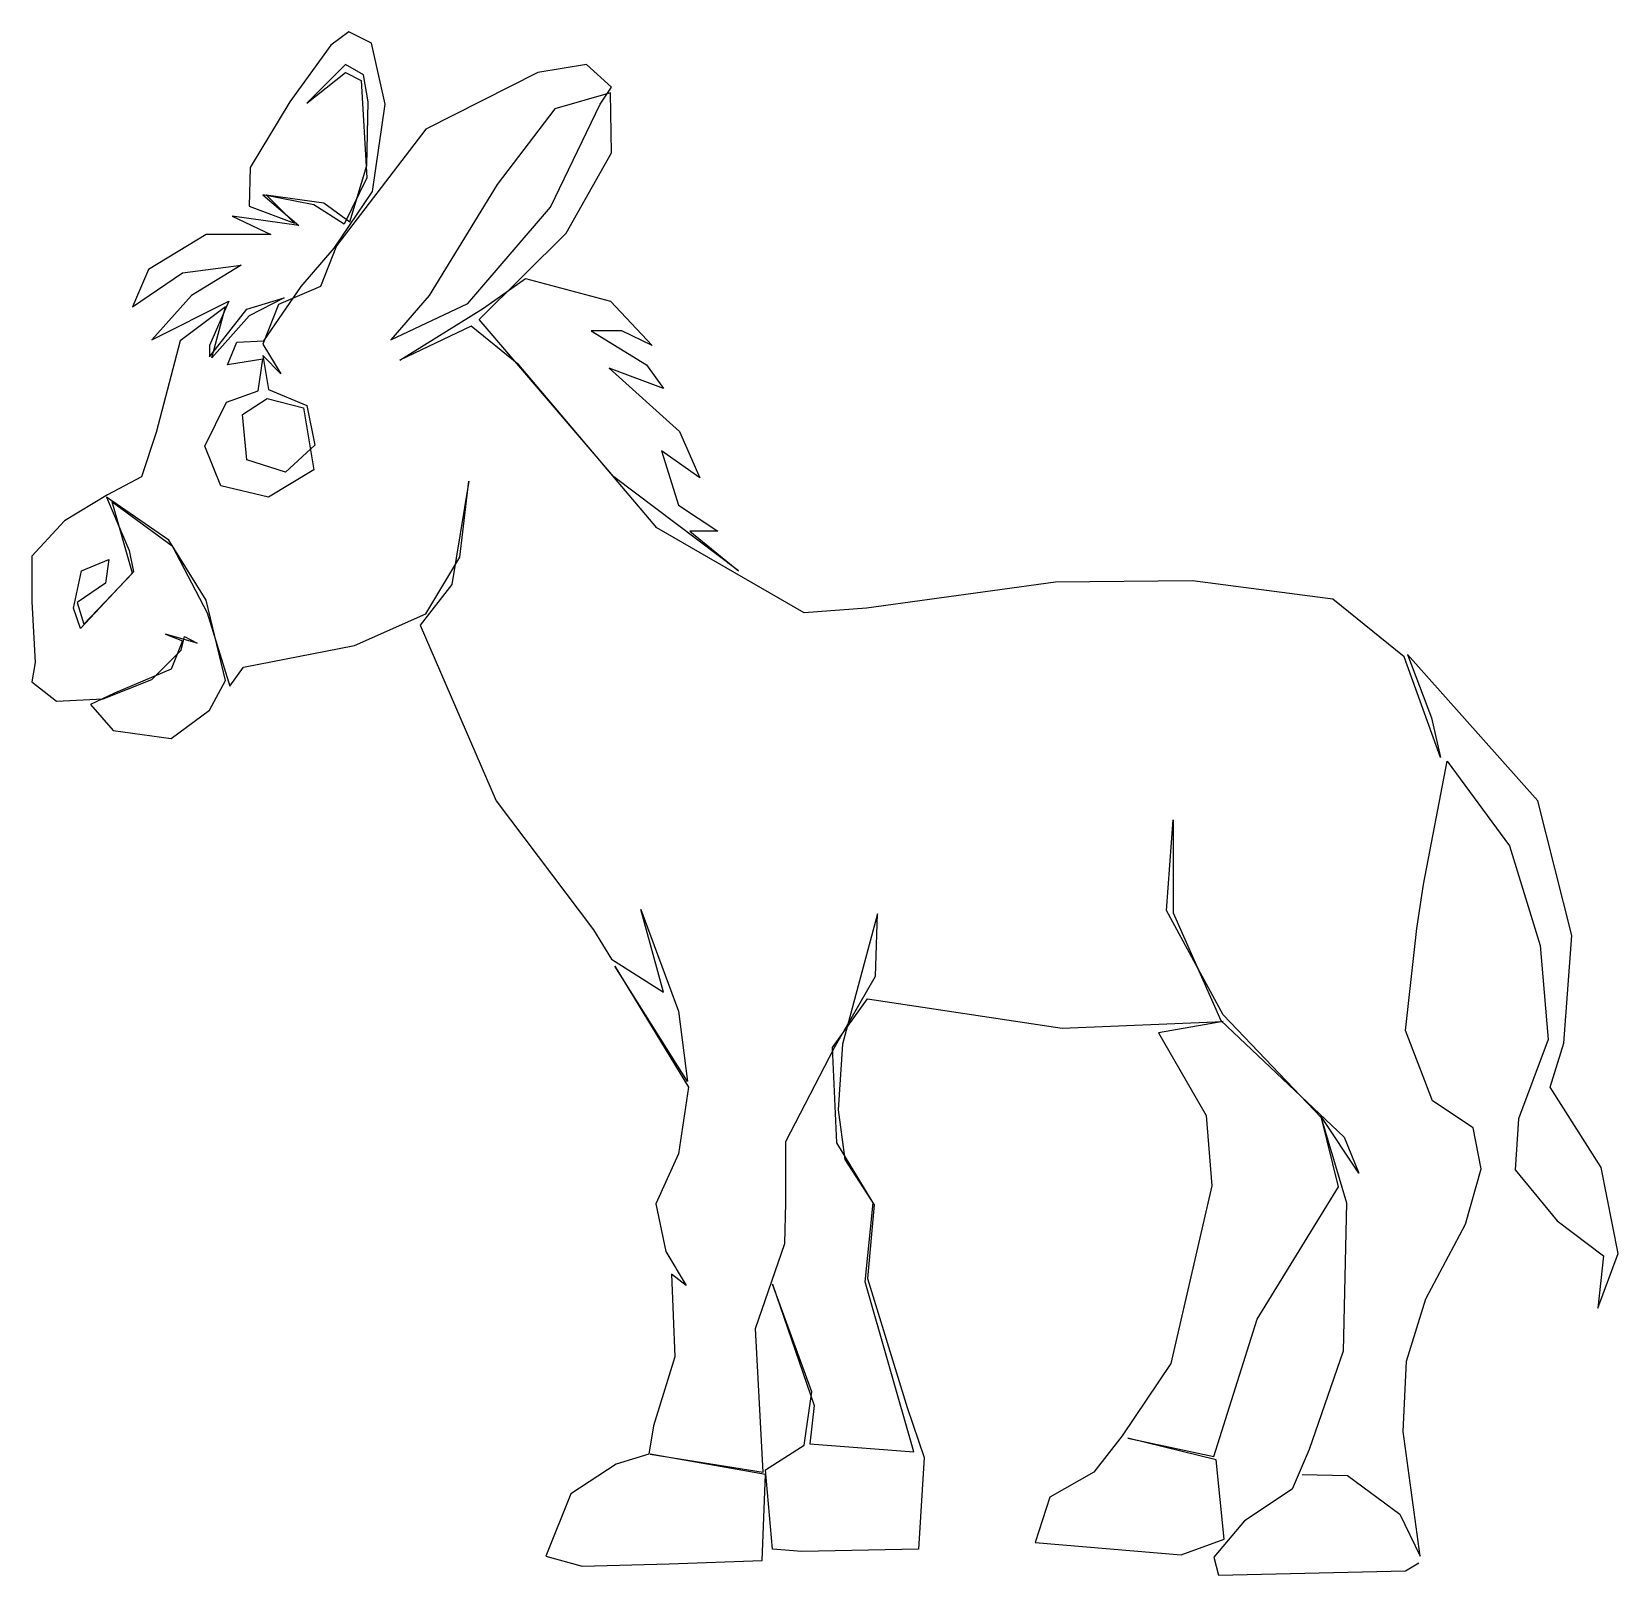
# Model space of a CAD drawing. Extents: x 0.1 to 99.9, y 0.1 to 97.1.
import ezdxf

# ---------------------------------------------------------------- set-up
doc = ezdxf.new("R2010")
doc.units = 0
doc.layers.get('0').update_dxf_attribs({"linetype": 'CONTINUOUS'})

msp = doc.modelspace()

# ---------------------------------------------------------------- linework, layer by layer
at = {"color": 7}
msp.add_lwpolyline([(80.004618, 6.469338), (82.851688, 6.398138), (86.125828, 3.978216), (87.407008, 1.344787), (86.339358, 9.173916), (86.552888, 13.586698), (87.762898, 17.501266), (90.254078, 22.198748), (91.250558, 25.686268), (90.752318, 28.248528), (88.189948, 29.956707), (86.481708, 34.369488), (87.193478, 40.775138), (87.620538, 43.550927), (89.115258, 51.308877), (93.029978, 45.970838), (94.951758, 39.707528), (95.449998, 33.800086), (93.599388, 28.817916), (93.385868, 25.615098), (96.019408, 22.412266), (98.937658, 20.205877), (98.581768, 16.931878), (99.862958, 20.348217), (98.795308, 25.757438), (95.592338, 30.810787), (96.446468, 33.586568), (96.944708, 40.348098), (94.809398, 48.817796), (86.624058, 57.999237), (88.118778, 54.013487), (88.688188, 51.522396), (86.410528, 57.856886), (81.926398, 61.486757), (73.100458, 62.625537), (64.488058, 62.554337), (52.601538, 60.917339), (48.686809, 60.63264), (39.433819, 65.970688), (30.750239, 76.219733), (27.760819, 78.639643), (23.276679, 76.504423), (28.543759, 79.778433), (31.177309, 81.628953), (36.515569, 80.205473), (39.149109, 77.429683), (37.227339, 78.354943), (35.305559, 78.354943), (38.793229, 76.219733), (39.860879, 74.725083), (36.444389, 76.006213), (40.857359, 72.020473), (42.138539, 69.102343), (39.718519, 70.810513), (40.786179, 67.394159), (43.277359, 65.757169), (41.497949, 65.757169), (44.558549, 63.26608), (36.729099, 69.173513), (28.259059, 79.066683), (33.739669, 84.475903), (36.586739, 89.529253), (36.515539, 93.301473), (33.027879, 92.305043), (29.397859, 87.536393), (25.127249, 80.561343), (22.707239, 77.785553), (27.547259, 80.063123), (32.743169, 86.112903), (35.874949, 92.589733), (36.586719, 93.657353), (35.020829, 95.080823), (31.960229, 94.582603), (24.913719, 91.023903), (19.290749, 83.692993), (18.294269, 81.130733), (15.660729, 79.991953), (14.664259, 77.500863), (15.803079, 75.650343), (14.664259, 76.789123), (15.020139, 74.653903), (17.440149, 73.657473), (17.938389, 71.166393), (16.087789, 69.458213), (13.667779, 70.241133), (13.383069, 73.088083), (14.948959, 74.084513), (17.226619, 73.515123), (17.867209, 69.600563), (15.020139, 67.892378), (12.030709, 68.604113), (11.034239, 71.095213), (12.386599, 73.870993), (14.379549, 74.582733), (14.664259, 76.575603), (12.457769, 76.219733), (13.027189, 77.643203), (14.735429, 77.714403), (17.084269, 81.130763), (19.148399, 83.550673), (21.568409, 87.109373), (22.351349, 92.589763), (21.497229, 96.433153), (20.073689, 97.144893), (18.934869, 96.290803), (16.372499, 92.732113), (13.881309, 88.604023), (13.810109, 86.184103), (16.657179, 85.116493), (14.877759, 86.895853), (18.507779, 86.397633), (20.144849, 85.187673), (21.212499, 88.746373), (21.283699, 92.732113), (20.998989, 94.440283), (19.860159, 95.080853), (17.440149, 92.660933), (19.860159, 94.582633), (20.856639, 94.084413), (21.212529, 87.963463), (19.788989, 85.045323), (17.867209, 86.255283), (14.664259, 86.895853), (16.941909, 84.974153), (12.742479, 85.543543), (15.162489, 84.404753), (11.105409, 84.404753), (7.475389, 82.198373), (6.478919, 79.849623), (9.610699, 81.984853), (13.311899, 82.483063), (10.180119, 80.561363), (7.688929, 77.785583), (12.528949, 80.205493), (11.318939, 77.429713), (11.318939, 76.717973), (13.667779, 79.707283), (16.016619, 80.419023), (13.810129, 79.280233), (11.461299, 76.646803), (12.315419, 79.849623), (9.468349, 77.714403), (7.973629, 71.949323), (7.048329, 69.173533), (4.913029, 68.034749), (2.208309, 66.397748), (0.144179, 64.191358), (0.144179, 61.344399), (0.357709, 57.501009), (0.144179, 56.291048), (1.710069, 55.081087), (4.628319, 55.223438), (7.688929, 56.433399), (9.539519, 58.283929), (9.753049, 59.13801), (10.535999, 58.71097), (8.543049, 59.280358), (9.610699, 58.853318), (8.898929, 57.073969), (5.340089, 55.579308), (3.845369, 54.867569), (5.268909, 53.230568), (8.898929, 52.732349), (11.318939, 54.511699), (12.315419, 56.362229), (11.105409, 61.41557), (8.756579, 65.187798), (4.841849, 67.892398), (6.265389, 64.547228), (6.550089, 63.194919), (3.204779, 59.636228), (2.777719, 60.917359), (3.275959, 63.2661), (4.984199, 63.977839), (4.770669, 62.48319), (2.991249, 61.273229), (3.418309, 59.92092), (6.478919, 63.123749), (5.197739, 67.607709), (8.970109, 64.831928), (11.176589, 60.632659), (12.600129, 56.006359), (13.454249, 57.216309), (20.429579, 58.568618), (24.913719, 60.561489), (27.049029, 64.120188), (27.618439, 68.888843), (26.550789, 62.412009), (24.557839, 59.849749), (29.326679, 48.817789), (35.447889, 40.703958), (36.586719, 38.853438), (39.860849, 36.789389), (38.437319, 41.985089), (40.786149, 35.579439), (41.355569, 31.16665), (36.800249, 38.426398), (41.426749, 30.81078), (40.786149, 26.61153), (39.362619, 23.479869), (40.003209, 20.490569), (41.284389, 18.35535), (40.359089, 19.06709), (40.572619, 13.87139), (39.220269, 9.529779), (38.935559, 7.750429), (36.871429, 7.109868), (34.024359, 5.259338), (32.458469, 1.34478), (34.736119, 0.70421), (40.216739, 0.846559), (46.053239, 1.06008), (46.266769, 6.469298), (39.006729, 7.750429), (46.124419, 6.611649), (45.626179, 15.65074), (47.476779, 20.98878), (47.547979, 23.551039), (47.547979, 27.39444), (50.608578, 33.301869), (53.170958, 37.785829), (53.313288, 41.700389), (51.106818, 33.515398), (50.822108, 29.3873), (51.249178, 26.25565), (53.099768, 23.408688), (52.672708, 18.78239), (55.163908, 10.668559), (56.231548, 7.536908), (55.875658, 1.77182), (48.544449, 1.629469), (46.693859, 1.77182), (46.266799, 6.753998), (48.686809, 8.319829), (49.185048, 11.664998), (46.693859, 18.42652), (49.327398, 10.81091), (49.042688, 8.390999), (55.590958, 7.892778), (52.530348, 18.568869), (53.028588, 23.551039), (50.750938, 27.323259), (50.466228, 33.301869), (52.672708, 36.362349), (64.915118, 34.51183), (75.022228, 34.93887), (70.965158, 34.22713), (73.954578, 29.03143), (74.310478, 24.618649), (71.748108, 13.44435), (68.687498, 8.88922), (66.908088, 6.611649), (64.132188, 5.045819), (63.206878, 2.198868), (72.388688, 1.41595), (75.093408, 2.412389), (74.595178, 7.394559), (69.043378, 8.746869), (74.452818, 7.608078), (77.157548, 16.220128), (82.282278, 24.547478), (81.214638, 28.88909), (75.022228, 35.36591), (71.463398, 41.913919), (71.890448, 47.607829), (71.890448, 41.77157), (74.879888, 35.01004), (82.638158, 27.679129), (83.563468, 25.401569), (81.143448, 29.03143), (82.780518, 23.551039), (82.566988, 14.22726), (80.431688, 8.035129), (79.364028, 5.54404), (76.374598, 3.551169), (74.452818, 1.273609), (74.737528, 0.134819), (86.481708, 0.419518), (87.335828, 0.917729)], dxfattribs=at)

doc.saveas('drawing.dxf')
